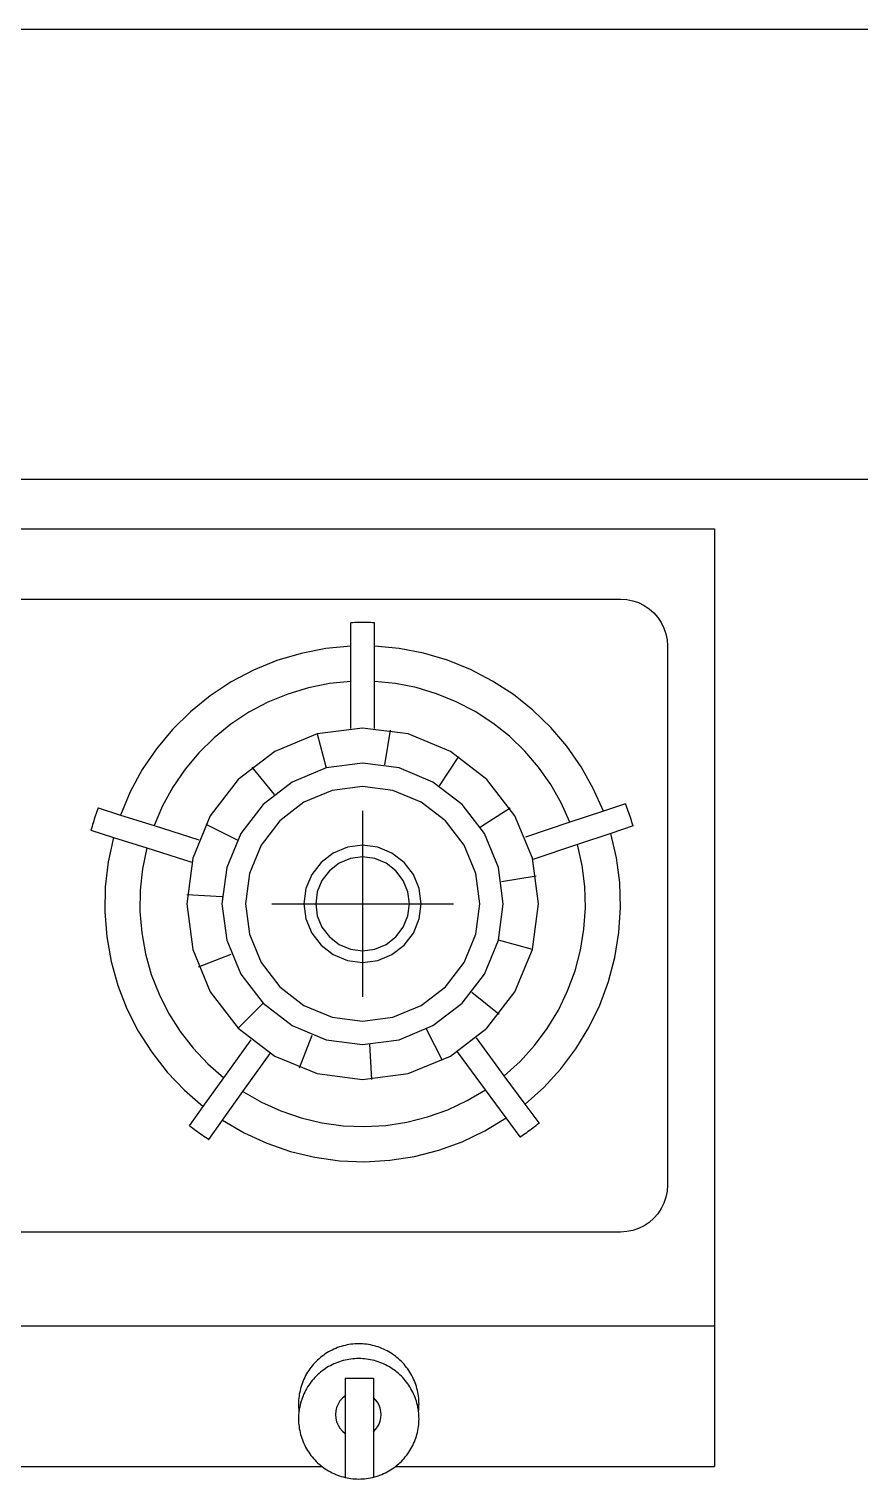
# Model space of a CAD drawing. Header units: centimetres. Extents: x 921 to 2601, y 2858 to 4336.
# Drawn here: x 2267.6 to 2316.4, y 3963.7 to 4048.9 of the extents above; entities that cross this region are included whole.
import ezdxf

# ---------------------------------------------------------------- set-up
doc = ezdxf.new("R2010")
doc.units = ezdxf.units.CM
doc.layers.add('結構', color=7, linetype='Continuous')

msp = doc.modelspace()

# ---------------------------------------------------------------- linework, layer by layer
at = {"layer": '結構'}
for p, q in [((2086.128, 4048.917), (2402.444, 4048.917)), ((2097.086, 4022.463), (2375.99, 4022.463)), ((2211.418, 4019.547), (2307.866, 4019.547)), ((2307.866, 4019.547), (2307.866, 3972.701)), ((2216.929, 4015.413), (2302.355, 4015.413)), ((2302.355, 4015.413), (2302.714, 4015.39)), ((2302.714, 4015.39), (2303.068, 4015.319)), ((2303.068, 4015.319), (2303.409, 4015.203)), ((2303.409, 4015.203), (2303.733, 4015.044)), ((2303.733, 4015.044), (2304.032, 4014.844)), ((2304.032, 4014.844), (2304.303, 4014.606)), ((2286.624, 4014.025), (2286.51, 4014.021)), ((2286.51, 4012.642), (2286.51, 4014.021)), ((2286.739, 4014.029), (2286.624, 4014.025)), ((2286.854, 4014.032), (2286.739, 4014.029)), ((2286.969, 4014.034), (2286.854, 4014.032)), ((2287.084, 4014.035), (2286.969, 4014.034)), ((2287.199, 4014.035), (2287.084, 4014.035)), ((2287.313, 4014.035), (2287.199, 4014.035)), ((2287.428, 4014.034), (2287.313, 4014.035)), ((2287.543, 4014.032), (2287.428, 4014.034)), ((2287.658, 4014.029), (2287.543, 4014.032)), ((2287.773, 4014.025), (2287.658, 4014.029)), ((2287.888, 4014.021), (2287.773, 4014.025)), ((2287.888, 4012.642), (2287.888, 4014.021)), ((2304.303, 4014.606), (2304.541, 4014.335)), ((2304.541, 4014.335), (2304.741, 4014.035)), ((2304.741, 4014.035), (2304.901, 4013.712)), ((2304.901, 4013.712), (2305.016, 4013.371)), ((2305.016, 4013.371), (2305.087, 4013.017)), ((2305.087, 4013.017), (2305.11, 4012.658)), ((2283.58, 4012.219), (2282.16, 4011.796)), ((2285.035, 4012.502), (2283.58, 4012.219)), ((2286.51, 4012.642), (2285.035, 4012.502)), ((2286.51, 4010.573), (2286.51, 4012.642)), ((2289.343, 4012.505), (2287.888, 4012.642)), ((2287.888, 4010.573), (2287.888, 4012.642)), ((2290.778, 4012.229), (2289.343, 4012.505)), ((2292.18, 4011.816), (2290.778, 4012.229)), ((2305.11, 4012.658), (2305.11, 3980.968)), ((2282.16, 4011.796), (2280.788, 4011.235)), ((2293.536, 4011.269), (2292.18, 4011.816)), ((2279.478, 4010.544), (2278.241, 4009.727)), ((2280.788, 4011.235), (2279.478, 4010.544)), ((2286.51, 4010.573), (2285.252, 4010.445)), ((2286.51, 4007.812), (2286.51, 4010.573)), ((2289.128, 4010.448), (2287.888, 4010.573)), ((2287.888, 4007.812), (2287.888, 4010.573)), ((2294.832, 4010.595), (2293.536, 4011.269)), ((2296.058, 4009.798), (2294.832, 4010.595)), ((2278.241, 4009.727), (2277.09, 4008.794)), ((2282.803, 4009.831), (2281.634, 4009.349)), ((2284.013, 4010.197), (2282.803, 4009.831)), ((2285.252, 4010.445), (2284.013, 4010.197)), ((2290.351, 4010.206), (2289.128, 4010.448)), ((2291.545, 4009.848), (2290.351, 4010.206)), ((2292.7, 4009.379), (2291.545, 4009.848)), ((2297.201, 4008.888), (2296.058, 4009.798)), ((2277.09, 4008.794), (2276.036, 4007.753)), ((2280.517, 4008.757), (2279.463, 4008.06)), ((2281.634, 4009.349), (2280.517, 4008.757)), ((2293.805, 4008.801), (2292.7, 4009.379)), ((2294.85, 4008.122), (2293.805, 4008.801)), ((2298.252, 4007.871), (2297.201, 4008.888)), ((2279.463, 4008.06), (2278.48, 4007.265)), ((2295.826, 4007.346), (2294.85, 4008.122)), ((2276.036, 4007.753), (2275.088, 4006.614)), ((2278.48, 4007.265), (2277.579, 4006.378)), ((2284.524, 4007.483), (2282.032, 4006.451)), ((2287.199, 4007.835), (2284.524, 4007.483)), ((2284.524, 4007.483), (2285.059, 4005.487)), ((2289.873, 4007.483), (2287.199, 4007.835)), ((2288.815, 4007.708), (2288.492, 4005.667)), ((2292.365, 4006.451), (2289.873, 4007.483)), ((2296.723, 4006.48), (2295.826, 4007.346)), ((2299.199, 4006.758), (2298.252, 4007.871)), ((2275.088, 4006.614), (2274.256, 4005.388)), ((2277.579, 4006.378), (2276.768, 4005.409)), ((2282.032, 4006.451), (2279.892, 4004.809)), ((2294.506, 4004.809), (2292.365, 4006.451)), ((2297.534, 4005.533), (2296.723, 4006.48)), ((2300.035, 4005.559), (2299.199, 4006.758)), ((2274.256, 4005.388), (2273.548, 4004.086)), ((2276.768, 4005.409), (2276.054, 4004.366)), ((2280.695, 4005.532), (2281.996, 4003.926)), ((2285.059, 4005.487), (2283.065, 4004.661)), ((2287.199, 4005.768), (2285.059, 4005.487)), ((2289.338, 4005.487), (2287.199, 4005.768)), ((2291.332, 4004.661), (2289.338, 4005.487)), ((2292.827, 4006.168), (2291.701, 4004.435)), ((2298.251, 4004.514), (2297.534, 4005.533)), ((2300.752, 4004.285), (2300.035, 4005.559)), ((2279.892, 4004.809), (2278.249, 4002.668)), ((2283.065, 4004.661), (2281.353, 4003.347)), ((2293.044, 4003.347), (2291.332, 4004.661)), ((2296.148, 4002.668), (2294.506, 4004.809)), ((2298.868, 4003.43), (2298.251, 4004.514)), ((2273.548, 4004.086), (2272.97, 4002.722)), ((2276.054, 4004.366), (2275.444, 4003.259)), ((2285.416, 4004.156), (2283.754, 4003.468)), ((2287.199, 4004.391), (2285.416, 4004.156)), ((2288.982, 4004.156), (2287.199, 4004.391)), ((2290.643, 4003.468), (2288.982, 4004.156)), ((2301.342, 4002.948), (2300.752, 4004.285)), ((2271.541, 4002.813), (2271.504, 4002.704)), ((2271.578, 4002.921), (2271.541, 4002.813)), ((2271.616, 4003.03), (2271.578, 4002.921)), ((2271.655, 4003.138), (2271.616, 4003.03)), ((2271.641, 4003.142), (2271.655, 4003.138)), ((2271.655, 4003.138), (2272.97, 4002.722)), ((2275.444, 4003.259), (2274.943, 4002.098)), ((2281.353, 4003.347), (2280.039, 4001.635)), ((2283.754, 4003.468), (2282.327, 4002.373)), ((2287.199, 4002.958), (2287.199, 4000.946)), ((2292.07, 4002.373), (2290.643, 4003.468)), ((2294.358, 4001.635), (2293.044, 4003.347)), ((2295.865, 4003.13), (2294.132, 4002.004)), ((2299.379, 4002.293), (2298.868, 4003.43)), ((2301.342, 4002.948), (2299.379, 4002.293)), ((2302.65, 4003.385), (2301.342, 4002.948)), ((2302.664, 4003.39), (2302.65, 4003.385)), ((2302.691, 4003.278), (2302.65, 4003.385)), ((2302.731, 4003.17), (2302.691, 4003.278)), ((2302.77, 4003.062), (2302.731, 4003.17)), ((2302.808, 4002.953), (2302.77, 4003.062)), ((2302.845, 4002.845), (2302.808, 4002.953)), ((2302.882, 4002.736), (2302.845, 4002.845)), ((2271.27, 4001.935), (2271.24, 4001.824)), ((2271.301, 4002.045), (2271.27, 4001.935)), ((2271.333, 4002.156), (2271.301, 4002.045)), ((2271.366, 4002.266), (2271.333, 4002.156)), ((2271.399, 4002.375), (2271.366, 4002.266)), ((2271.434, 4002.485), (2271.399, 4002.375)), ((2271.469, 4002.594), (2271.434, 4002.485)), ((2271.504, 4002.704), (2271.469, 4002.594)), ((2272.97, 4002.722), (2274.943, 4002.098)), ((2274.943, 4002.098), (2277.575, 4001.266)), ((2278.249, 4002.668), (2277.217, 4000.176)), ((2277.991, 4002.193), (2279.833, 4001.255)), ((2282.327, 4002.373), (2281.232, 4000.946)), ((2293.165, 4000.946), (2292.07, 4002.373)), ((2297.18, 4000.176), (2296.148, 4002.668)), ((2299.379, 4002.293), (2296.761, 4001.419)), ((2303.087, 4002.078), (2301.778, 4001.641)), ((2302.918, 4002.627), (2302.882, 4002.736)), ((2302.953, 4002.518), (2302.918, 4002.627)), ((2302.988, 4002.408), (2302.953, 4002.518)), ((2303.021, 4002.298), (2302.988, 4002.408)), ((2303.054, 4002.188), (2303.021, 4002.298)), ((2303.087, 4002.078), (2303.054, 4002.188)), ((2303.1, 4002.083), (2303.087, 4002.078)), ((2271.226, 4001.828), (2271.24, 4001.824)), ((2271.24, 4001.824), (2272.555, 4001.408)), ((2272.555, 4001.408), (2272.245, 3999.969)), ((2272.555, 4001.408), (2274.528, 4000.785)), ((2280.039, 4001.635), (2279.213, 3999.641)), ((2295.184, 3999.641), (2294.358, 4001.635)), ((2301.778, 4001.641), (2299.816, 4000.986)), ((2302.111, 4000.208), (2301.778, 4001.641)), ((2274.528, 4000.785), (2274.271, 3999.556)), ((2274.528, 4000.785), (2277.16, 3999.952)), ((2281.232, 4000.946), (2280.544, 3999.285)), ((2285.476, 4000.485), (2284.763, 3999.937)), ((2286.307, 4000.829), (2285.476, 4000.485)), ((2287.199, 4000.946), (2286.307, 4000.829)), ((2287.199, 4000.257), (2286.485, 4000.163)), ((2288.09, 4000.829), (2287.199, 4000.946)), ((2287.199, 4000.946), (2287.199, 4000.257)), ((2287.912, 4000.163), (2287.199, 4000.257)), ((2287.199, 4000.257), (2287.199, 3994.746)), ((2288.921, 4000.485), (2288.09, 4000.829)), ((2289.634, 3999.937), (2288.921, 4000.485)), ((2293.853, 3999.285), (2293.165, 4000.946)), ((2299.816, 4000.986), (2297.197, 4000.112)), ((2300.091, 3999.762), (2299.816, 4000.986)), ((2272.245, 3999.969), (2272.076, 3998.508)), ((2274.271, 3999.556), (2274.134, 3998.308)), ((2277.217, 4000.176), (2276.865, 3997.501)), ((2279.213, 3999.641), (2278.932, 3997.501)), ((2284.763, 3999.937), (2284.216, 3999.224)), ((2285.25, 3999.45), (2284.812, 3998.879)), ((2285.821, 3999.888), (2285.25, 3999.45)), ((2286.485, 4000.163), (2285.821, 3999.888)), ((2288.576, 3999.888), (2287.912, 4000.163)), ((2289.147, 3999.45), (2288.576, 3999.888)), ((2289.585, 3998.879), (2289.147, 3999.45)), ((2290.182, 3999.224), (2289.634, 3999.937)), ((2295.466, 3997.501), (2295.184, 3999.641)), ((2297.532, 3997.501), (2297.18, 4000.176)), ((2300.249, 3998.516), (2300.091, 3999.762)), ((2302.303, 3998.749), (2302.111, 4000.208)), ((2280.544, 3999.285), (2280.309, 3997.501)), ((2284.216, 3999.224), (2283.871, 3998.393)), ((2284.812, 3998.879), (2284.537, 3998.215)), ((2289.86, 3998.215), (2289.585, 3998.879)), ((2290.526, 3998.393), (2290.182, 3999.224)), ((2294.088, 3997.501), (2293.853, 3999.285)), ((2297.405, 3999.118), (2295.364, 3998.795)), ((2302.353, 3997.278), (2302.303, 3998.749)), ((2272.076, 3998.508), (2272.05, 3997.036)), ((2274.134, 3998.308), (2274.117, 3997.053)), ((2276.879, 3998.042), (2278.943, 3997.934)), ((2283.871, 3998.393), (2283.754, 3997.501)), ((2284.537, 3998.215), (2284.443, 3997.501)), ((2289.954, 3997.501), (2289.86, 3998.215)), ((2290.643, 3997.501), (2290.526, 3998.393)), ((2300.286, 3997.261), (2300.249, 3998.516)), ((2272.05, 3997.036), (2272.166, 3995.569)), ((2274.117, 3997.053), (2274.22, 3995.801)), ((2276.865, 3997.501), (2277.217, 3994.827)), ((2278.932, 3997.501), (2279.213, 3995.362)), ((2280.309, 3997.501), (2280.544, 3995.718)), ((2281.859, 3997.501), (2283.754, 3997.501)), ((2283.754, 3997.501), (2283.871, 3996.61)), ((2283.754, 3997.501), (2284.443, 3997.501)), ((2284.443, 3997.501), (2284.537, 3996.788)), ((2284.443, 3997.501), (2289.954, 3997.501)), ((2289.86, 3996.788), (2289.954, 3997.501)), ((2289.954, 3997.501), (2290.643, 3997.501)), ((2290.526, 3996.61), (2290.643, 3997.501)), ((2290.643, 3997.501), (2292.538, 3997.501)), ((2293.853, 3995.718), (2294.088, 3997.501)), ((2295.184, 3995.362), (2295.466, 3997.501)), ((2297.18, 3994.827), (2297.532, 3997.501)), ((2300.203, 3996.009), (2300.286, 3997.261)), ((2302.26, 3995.809), (2302.353, 3997.278)), ((2283.871, 3996.61), (2284.216, 3995.779)), ((2284.537, 3996.788), (2284.812, 3996.124)), ((2284.812, 3996.124), (2285.25, 3995.553)), ((2289.147, 3995.553), (2289.585, 3996.124)), ((2289.585, 3996.124), (2289.86, 3996.788)), ((2290.182, 3995.779), (2290.526, 3996.61)), ((2300, 3994.77), (2300.203, 3996.009)), ((2272.166, 3995.569), (2272.425, 3994.12)), ((2274.22, 3995.801), (2274.443, 3994.566)), ((2279.213, 3995.362), (2280.039, 3993.368)), ((2280.544, 3995.718), (2281.232, 3994.057)), ((2284.216, 3995.779), (2284.763, 3995.066)), ((2285.25, 3995.553), (2285.821, 3995.115)), ((2285.821, 3995.115), (2286.485, 3994.84)), ((2287.912, 3994.84), (2288.576, 3995.115)), ((2288.576, 3995.115), (2289.147, 3995.553)), ((2289.634, 3995.066), (2290.182, 3995.779)), ((2293.165, 3994.057), (2293.853, 3995.718)), ((2294.358, 3993.368), (2295.184, 3995.362)), ((2297.18, 3994.827), (2295.184, 3995.362)), ((2302.025, 3994.356), (2302.26, 3995.809)), ((2274.443, 3994.566), (2274.783, 3993.357)), ((2277.217, 3994.827), (2278.249, 3992.335)), ((2277.551, 3993.798), (2279.481, 3994.539)), ((2284.763, 3995.066), (2285.476, 3994.518)), ((2285.476, 3994.518), (2286.307, 3994.174)), ((2286.485, 3994.84), (2287.199, 3994.746)), ((2287.199, 3994.746), (2287.912, 3994.84)), ((2287.199, 3994.746), (2287.199, 3994.057)), ((2288.09, 3994.174), (2288.921, 3994.518)), ((2288.921, 3994.518), (2289.634, 3995.066)), ((2296.148, 3992.335), (2297.18, 3994.827)), ((2299.679, 3993.556), (2300, 3994.77)), ((2301.65, 3992.933), (2302.025, 3994.356)), ((2272.425, 3994.12), (2272.822, 3992.703)), ((2281.232, 3994.057), (2282.327, 3992.63)), ((2286.307, 3994.174), (2287.199, 3994.057)), ((2287.199, 3994.057), (2288.09, 3994.174)), ((2287.199, 3994.057), (2287.199, 3992.045)), ((2292.07, 3992.63), (2293.165, 3994.057)), ((2299.244, 3992.379), (2299.679, 3993.556)), ((2272.822, 3992.703), (2273.355, 3991.331)), ((2274.783, 3993.357), (2275.237, 3992.187)), ((2280.039, 3993.368), (2281.353, 3991.656)), ((2282.327, 3992.63), (2283.754, 3991.535)), ((2290.643, 3991.535), (2292.07, 3992.63)), ((2293.044, 3991.656), (2294.358, 3993.368)), ((2301.139, 3991.553), (2301.65, 3992.933)), ((2275.237, 3992.187), (2275.801, 3991.066)), ((2278.249, 3992.335), (2279.892, 3990.194)), ((2295.229, 3990.998), (2293.623, 3992.299)), ((2294.506, 3990.194), (2296.148, 3992.335)), ((2298.698, 3991.248), (2299.244, 3992.379)), ((2273.355, 3991.331), (2274.019, 3990.018)), ((2275.801, 3991.066), (2276.47, 3990.003)), ((2279.892, 3990.194), (2281.353, 3991.656)), ((2281.353, 3991.656), (2283.065, 3990.342)), ((2283.754, 3991.535), (2285.416, 3990.847)), ((2288.982, 3990.847), (2290.643, 3991.535)), ((2291.332, 3990.342), (2293.044, 3991.656)), ((2298.046, 3990.176), (2298.698, 3991.248)), ((2300.496, 3990.229), (2301.139, 3991.553)), ((2274.019, 3990.018), (2274.807, 3988.775)), ((2276.47, 3990.003), (2277.237, 3989.01)), ((2279.892, 3990.194), (2282.032, 3988.552)), ((2283.065, 3990.342), (2285.059, 3989.516)), ((2285.416, 3990.847), (2287.199, 3990.612)), ((2287.199, 3990.612), (2288.982, 3990.847)), ((2289.338, 3989.516), (2291.332, 3990.342)), ((2291.89, 3988.294), (2290.952, 3990.136)), ((2292.365, 3988.552), (2294.506, 3990.194)), ((2297.294, 3989.17), (2298.046, 3990.176)), ((2299.728, 3988.974), (2300.496, 3990.229)), ((2279.04, 3987.266), (2280.644, 3989.512)), ((2283.495, 3987.854), (2284.236, 3989.784)), ((2285.059, 3989.516), (2287.199, 3989.235)), ((2287.199, 3989.235), (2289.338, 3989.516)), ((2287.739, 3987.182), (2287.631, 3989.246)), ((2295.52, 3987.398), (2293.88, 3989.618)), ((2296.45, 3988.241), (2297.294, 3989.17)), ((2274.807, 3988.775), (2275.712, 3987.614)), ((2277.237, 3989.01), (2278.097, 3988.095)), ((2280.161, 3986.465), (2281.765, 3988.711)), ((2282.032, 3988.552), (2284.524, 3987.52)), ((2289.873, 3987.52), (2292.365, 3988.552)), ((2294.412, 3986.579), (2292.771, 3988.799)), ((2298.842, 3987.799), (2299.728, 3988.974)), ((2275.712, 3987.614), (2276.725, 3986.547)), ((2278.097, 3988.095), (2279.04, 3987.266)), ((2284.524, 3987.52), (2287.199, 3987.168)), ((2287.199, 3987.168), (2289.873, 3987.52)), ((2295.52, 3987.398), (2296.45, 3988.241)), ((2297.846, 3986.715), (2298.842, 3987.799)), ((2277.837, 3985.582), (2279.04, 3987.266)), ((2296.749, 3985.733), (2295.52, 3987.398)), ((2296.749, 3985.733), (2297.846, 3986.715)), ((2276.725, 3986.547), (2277.837, 3985.582)), ((2278.958, 3984.782), (2280.161, 3986.465)), ((2280.161, 3986.465), (2281.25, 3985.842)), ((2281.25, 3985.842), (2282.395, 3985.326)), ((2292.196, 3985.404), (2293.332, 3985.938)), ((2293.332, 3985.938), (2294.412, 3986.579)), ((2295.641, 3984.915), (2294.412, 3986.579)), ((2277.035, 3984.46), (2277.837, 3985.582)), ((2282.395, 3985.326), (2283.583, 3984.921)), ((2283.583, 3984.921), (2284.805, 3984.633)), ((2289.797, 3984.673), (2291.014, 3984.981)), ((2291.014, 3984.981), (2292.196, 3985.404)), ((2294.381, 3984.155), (2295.641, 3984.915)), ((2296.461, 3983.805), (2295.641, 3984.915)), ((2297.569, 3984.624), (2296.749, 3985.733)), ((2277.027, 3984.449), (2277.035, 3984.46)), ((2277.035, 3984.46), (2277.126, 3984.39)), ((2277.126, 3984.39), (2277.217, 3984.32)), ((2277.217, 3984.32), (2277.309, 3984.251)), ((2277.309, 3984.251), (2277.401, 3984.183)), ((2277.401, 3984.183), (2277.494, 3984.115)), ((2277.494, 3984.115), (2277.587, 3984.048)), ((2277.587, 3984.048), (2277.681, 3983.982)), ((2278.156, 3983.659), (2278.958, 3984.782)), ((2278.958, 3984.782), (2280.23, 3984.042)), ((2280.23, 3984.042), (2281.569, 3983.43)), ((2284.805, 3984.633), (2286.049, 3984.463)), ((2286.049, 3984.463), (2287.303, 3984.413)), ((2287.303, 3984.413), (2288.556, 3984.483)), ((2288.556, 3984.483), (2289.797, 3984.673)), ((2293.052, 3983.521), (2294.381, 3984.155)), ((2296.744, 3984.001), (2296.838, 3984.068)), ((2296.838, 3984.068), (2296.931, 3984.135)), ((2296.931, 3984.135), (2297.023, 3984.203)), ((2297.023, 3984.203), (2297.116, 3984.272)), ((2297.116, 3984.272), (2297.207, 3984.341)), ((2297.207, 3984.341), (2297.298, 3984.411)), ((2297.298, 3984.411), (2297.389, 3984.481)), ((2297.389, 3984.481), (2297.479, 3984.552)), ((2297.479, 3984.552), (2297.569, 3984.624)), ((2297.578, 3984.613), (2297.569, 3984.624)), ((2277.681, 3983.982), (2277.775, 3983.916)), ((2277.775, 3983.916), (2277.87, 3983.851)), ((2277.87, 3983.851), (2277.965, 3983.786)), ((2277.965, 3983.786), (2278.06, 3983.722)), ((2278.06, 3983.722), (2278.156, 3983.659)), ((2278.148, 3983.648), (2278.156, 3983.659)), ((2281.569, 3983.43), (2282.96, 3982.95)), ((2291.669, 3983.02), (2293.052, 3983.521)), ((2296.461, 3983.805), (2296.556, 3983.87)), ((2296.469, 3983.794), (2296.461, 3983.805)), ((2296.556, 3983.87), (2296.65, 3983.935)), ((2296.65, 3983.935), (2296.744, 3984.001)), ((2282.96, 3982.95), (2284.391, 3982.608)), ((2284.391, 3982.608), (2285.849, 3982.406)), ((2285.849, 3982.406), (2287.32, 3982.346)), ((2287.32, 3982.346), (2288.789, 3982.429)), ((2288.789, 3982.429), (2290.243, 3982.654)), ((2290.243, 3982.654), (2291.669, 3983.02)), ((2305.11, 3980.968), (2305.087, 3980.608)), ((2304.901, 3979.913), (2304.741, 3979.59)), ((2305.016, 3980.254), (2304.901, 3979.913)), ((2305.087, 3980.608), (2305.016, 3980.254)), ((2304.303, 3979.019), (2304.032, 3978.781)), ((2304.541, 3979.29), (2304.303, 3979.019)), ((2304.741, 3979.59), (2304.541, 3979.29)), ((2302.355, 3978.212), (2216.929, 3978.212)), ((2302.714, 3978.235), (2302.355, 3978.212)), ((2303.068, 3978.306), (2302.714, 3978.235)), ((2303.409, 3978.422), (2303.068, 3978.306)), ((2303.733, 3978.581), (2303.409, 3978.422)), ((2304.032, 3978.781), (2303.733, 3978.581)), ((2211.418, 3972.701), (2307.866, 3972.701)), ((2307.866, 3972.701), (2307.866, 3964.434)), ((2285.407, 3971.279), (2285.304, 3971.226)), ((2285.511, 3971.329), (2285.407, 3971.279)), ((2285.618, 3971.375), (2285.511, 3971.329)), ((2285.725, 3971.417), (2285.618, 3971.375)), ((2285.834, 3971.456), (2285.725, 3971.417)), ((2285.945, 3971.492), (2285.834, 3971.456)), ((2286.056, 3971.523), (2285.945, 3971.492)), ((2286.168, 3971.552), (2286.056, 3971.523)), ((2286.282, 3971.576), (2286.168, 3971.552)), ((2286.396, 3971.597), (2286.282, 3971.576)), ((2286.51, 3971.614), (2286.396, 3971.597)), ((2286.625, 3971.627), (2286.51, 3971.614)), ((2286.741, 3971.636), (2286.625, 3971.627)), ((2286.856, 3971.642), (2286.741, 3971.636)), ((2286.972, 3971.644), (2286.856, 3971.642)), ((2287.088, 3971.642), (2286.972, 3971.644)), ((2287.204, 3971.636), (2287.088, 3971.642)), ((2287.319, 3971.627), (2287.204, 3971.636)), ((2287.434, 3971.614), (2287.319, 3971.627)), ((2287.549, 3971.597), (2287.434, 3971.614)), ((2287.663, 3971.576), (2287.549, 3971.597)), ((2287.776, 3971.552), (2287.663, 3971.576)), ((2287.888, 3971.523), (2287.776, 3971.552)), ((2288, 3971.492), (2287.888, 3971.523)), ((2288.11, 3971.456), (2288, 3971.492)), ((2288.219, 3971.417), (2288.11, 3971.456)), ((2288.327, 3971.375), (2288.219, 3971.417)), ((2288.433, 3971.329), (2288.327, 3971.375)), ((2288.538, 3971.279), (2288.433, 3971.329)), ((2288.641, 3971.226), (2288.538, 3971.279)), ((2284.311, 3970.438), (2284.236, 3970.35)), ((2284.389, 3970.524), (2284.311, 3970.438)), ((2284.469, 3970.607), (2284.389, 3970.524)), ((2284.553, 3970.688), (2284.469, 3970.607)), ((2284.638, 3970.766), (2284.553, 3970.688)), ((2284.727, 3970.841), (2284.638, 3970.766)), ((2284.818, 3970.913), (2284.727, 3970.841)), ((2284.911, 3970.982), (2284.818, 3970.913)), ((2285.006, 3971.048), (2284.911, 3970.982)), ((2285.103, 3971.11), (2285.006, 3971.048)), ((2285.202, 3971.17), (2285.103, 3971.11)), ((2285.304, 3971.226), (2285.202, 3971.17)), ((2285.407, 3970.411), (2285.304, 3970.358)), ((2285.511, 3970.461), (2285.407, 3970.411)), ((2285.618, 3970.507), (2285.511, 3970.461)), ((2285.725, 3970.549), (2285.618, 3970.507)), ((2285.834, 3970.588), (2285.725, 3970.549)), ((2285.945, 3970.624), (2285.834, 3970.588)), ((2286.056, 3970.656), (2285.945, 3970.624)), ((2286.168, 3970.684), (2286.056, 3970.656)), ((2286.282, 3970.708), (2286.168, 3970.684)), ((2286.396, 3970.729), (2286.282, 3970.708)), ((2286.51, 3970.746), (2286.396, 3970.729)), ((2286.625, 3970.759), (2286.51, 3970.746)), ((2286.741, 3970.769), (2286.625, 3970.759)), ((2286.856, 3970.774), (2286.741, 3970.769)), ((2286.972, 3970.776), (2286.856, 3970.774)), ((2287.088, 3970.774), (2286.972, 3970.776)), ((2287.204, 3970.769), (2287.088, 3970.774)), ((2287.319, 3970.759), (2287.204, 3970.769)), ((2287.434, 3970.746), (2287.319, 3970.759)), ((2287.549, 3970.729), (2287.434, 3970.746)), ((2287.663, 3970.708), (2287.549, 3970.729)), ((2287.776, 3970.684), (2287.663, 3970.708)), ((2287.888, 3970.656), (2287.776, 3970.684)), ((2288, 3970.624), (2287.888, 3970.656)), ((2288.11, 3970.588), (2288, 3970.624)), ((2288.219, 3970.549), (2288.11, 3970.588)), ((2288.327, 3970.507), (2288.219, 3970.549)), ((2288.433, 3970.461), (2288.327, 3970.507)), ((2288.538, 3970.411), (2288.433, 3970.461)), ((2288.641, 3970.358), (2288.538, 3970.411)), ((2288.742, 3971.17), (2288.641, 3971.226)), ((2288.841, 3971.11), (2288.742, 3971.17)), ((2288.939, 3971.048), (2288.841, 3971.11)), ((2289.034, 3970.982), (2288.939, 3971.048)), ((2289.127, 3970.913), (2289.034, 3970.982)), ((2289.218, 3970.841), (2289.127, 3970.913)), ((2289.306, 3970.766), (2289.218, 3970.841)), ((2289.392, 3970.688), (2289.306, 3970.766)), ((2289.475, 3970.607), (2289.392, 3970.688)), ((2289.555, 3970.524), (2289.475, 3970.607)), ((2289.633, 3970.438), (2289.555, 3970.524)), ((2289.708, 3970.35), (2289.633, 3970.438)), ((2283.748, 3969.565), (2283.702, 3969.459)), ((2283.798, 3969.67), (2283.748, 3969.565)), ((2283.851, 3969.773), (2283.798, 3969.67)), ((2283.907, 3969.874), (2283.851, 3969.773)), ((2283.966, 3969.974), (2283.907, 3969.874)), ((2284.029, 3970.071), (2283.966, 3969.974)), ((2284.095, 3970.166), (2284.029, 3970.071)), ((2284.164, 3970.259), (2284.095, 3970.166)), ((2284.236, 3970.35), (2284.164, 3970.259)), ((2284.311, 3969.57), (2284.236, 3969.482)), ((2284.389, 3969.656), (2284.311, 3969.57)), ((2284.469, 3969.74), (2284.389, 3969.656)), ((2284.553, 3969.82), (2284.469, 3969.74)), ((2284.638, 3969.898), (2284.553, 3969.82)), ((2284.727, 3969.973), (2284.638, 3969.898)), ((2284.818, 3970.045), (2284.727, 3969.973)), ((2284.911, 3970.114), (2284.818, 3970.045)), ((2285.006, 3970.18), (2284.911, 3970.114)), ((2285.103, 3970.242), (2285.006, 3970.18)), ((2285.202, 3970.302), (2285.103, 3970.242)), ((2285.304, 3970.358), (2285.202, 3970.302)), ((2286.176, 3969.628), (2287.829, 3969.628)), ((2286.176, 3969.628), (2286.176, 3968.583)), ((2287.829, 3969.628), (2287.829, 3968.492)), ((2288.742, 3970.302), (2288.641, 3970.358)), ((2288.841, 3970.242), (2288.742, 3970.302)), ((2288.939, 3970.18), (2288.841, 3970.242)), ((2289.034, 3970.114), (2288.939, 3970.18)), ((2289.127, 3970.045), (2289.034, 3970.114)), ((2289.218, 3969.973), (2289.127, 3970.045)), ((2289.306, 3969.898), (2289.218, 3969.973)), ((2289.392, 3969.82), (2289.306, 3969.898)), ((2289.475, 3969.74), (2289.392, 3969.82)), ((2289.555, 3969.656), (2289.475, 3969.74)), ((2289.633, 3969.57), (2289.555, 3969.656)), ((2289.708, 3969.482), (2289.633, 3969.57)), ((2289.78, 3970.259), (2289.708, 3970.35)), ((2289.849, 3970.166), (2289.78, 3970.259)), ((2289.915, 3970.071), (2289.849, 3970.166)), ((2289.978, 3969.974), (2289.915, 3970.071)), ((2290.037, 3969.874), (2289.978, 3969.974)), ((2290.094, 3969.773), (2290.037, 3969.874)), ((2290.147, 3969.67), (2290.094, 3969.773)), ((2290.196, 3969.565), (2290.147, 3969.67)), ((2290.242, 3969.459), (2290.196, 3969.565)), ((2283.501, 3968.795), (2283.48, 3968.681)), ((2283.525, 3968.908), (2283.501, 3968.795)), ((2283.553, 3969.021), (2283.525, 3968.908)), ((2283.585, 3969.132), (2283.553, 3969.021)), ((2283.621, 3969.242), (2283.585, 3969.132)), ((2283.66, 3969.351), (2283.621, 3969.242)), ((2283.702, 3969.459), (2283.66, 3969.351)), ((2283.748, 3968.698), (2283.702, 3968.591)), ((2283.798, 3968.802), (2283.748, 3968.698)), ((2283.851, 3968.905), (2283.798, 3968.802)), ((2283.907, 3969.006), (2283.851, 3968.905)), ((2283.966, 3969.106), (2283.907, 3969.006)), ((2284.029, 3969.203), (2283.966, 3969.106)), ((2284.095, 3969.298), (2284.029, 3969.203)), ((2284.164, 3969.391), (2284.095, 3969.298)), ((2284.236, 3969.482), (2284.164, 3969.391)), ((2289.78, 3969.391), (2289.708, 3969.482)), ((2289.849, 3969.298), (2289.78, 3969.391)), ((2289.915, 3969.203), (2289.849, 3969.298)), ((2289.978, 3969.106), (2289.915, 3969.203)), ((2290.037, 3969.006), (2289.978, 3969.106)), ((2290.094, 3968.905), (2290.037, 3969.006)), ((2290.147, 3968.802), (2290.094, 3968.905)), ((2290.196, 3968.698), (2290.147, 3968.802)), ((2290.242, 3968.591), (2290.196, 3968.698)), ((2290.285, 3969.351), (2290.242, 3969.459)), ((2290.324, 3969.242), (2290.285, 3969.351)), ((2290.359, 3969.132), (2290.324, 3969.242)), ((2290.391, 3969.021), (2290.359, 3969.132)), ((2290.419, 3968.908), (2290.391, 3969.021)), ((2290.444, 3968.795), (2290.419, 3968.908)), ((2290.464, 3968.681), (2290.444, 3968.795)), ((2283.435, 3968.22), (2283.433, 3968.105)), ((2283.433, 3968.105), (2283.433, 3968.068)), ((2283.433, 3968.068), (2283.434, 3968.032)), ((2283.434, 3968.032), (2283.434, 3967.996)), ((2283.434, 3967.996), (2283.436, 3967.96)), ((2283.44, 3968.336), (2283.435, 3968.22)), ((2283.436, 3967.96), (2283.437, 3967.923)), ((2283.437, 3967.923), (2283.439, 3967.887)), ((2283.439, 3967.887), (2283.442, 3967.851)), ((2283.45, 3968.452), (2283.44, 3968.336)), ((2283.442, 3967.851), (2283.445, 3967.815)), ((2283.463, 3968.567), (2283.45, 3968.452)), ((2283.48, 3968.681), (2283.463, 3968.567)), ((2283.501, 3967.927), (2283.48, 3967.813)), ((2283.525, 3968.041), (2283.501, 3967.927)), ((2283.553, 3968.153), (2283.525, 3968.041)), ((2283.585, 3968.264), (2283.553, 3968.153)), ((2283.621, 3968.375), (2283.585, 3968.264)), ((2283.66, 3968.484), (2283.621, 3968.375)), ((2283.702, 3968.591), (2283.66, 3968.484)), ((2285.67, 3967.905), (2285.619, 3967.697)), ((2285.753, 3968.103), (2285.67, 3967.905)), ((2285.868, 3968.285), (2285.753, 3968.103)), ((2286.01, 3968.447), (2285.868, 3968.285)), ((2286.176, 3968.583), (2286.01, 3968.447)), ((2286.176, 3968.583), (2286.176, 3966.381)), ((2287.963, 3968.357), (2287.829, 3968.492)), ((2287.829, 3968.492), (2287.829, 3966.472)), ((2288.076, 3968.204), (2287.963, 3968.357)), ((2288.167, 3968.037), (2288.076, 3968.204)), ((2288.233, 3967.858), (2288.167, 3968.037)), ((2288.273, 3967.672), (2288.233, 3967.858)), ((2290.285, 3968.484), (2290.242, 3968.591)), ((2290.324, 3968.375), (2290.285, 3968.484)), ((2290.359, 3968.264), (2290.324, 3968.375)), ((2290.391, 3968.153), (2290.359, 3968.264)), ((2290.419, 3968.041), (2290.391, 3968.153)), ((2290.444, 3967.927), (2290.419, 3968.041)), ((2290.464, 3967.813), (2290.444, 3967.927)), ((2290.481, 3968.567), (2290.464, 3968.681)), ((2290.494, 3968.452), (2290.481, 3968.567)), ((2290.504, 3968.336), (2290.494, 3968.452)), ((2290.5, 3967.815), (2290.502, 3967.851)), ((2290.502, 3967.851), (2290.505, 3967.887)), ((2290.51, 3968.22), (2290.504, 3968.336)), ((2290.505, 3967.887), (2290.507, 3967.923)), ((2290.507, 3967.923), (2290.509, 3967.96)), ((2290.509, 3967.96), (2290.51, 3967.996)), ((2290.512, 3968.105), (2290.51, 3968.22)), ((2290.51, 3967.996), (2290.511, 3968.032)), ((2290.511, 3968.068), (2290.512, 3968.105)), ((2290.511, 3968.032), (2290.511, 3968.068)), ((2283.435, 3967.353), (2283.433, 3967.237)), ((2283.433, 3967.237), (2283.435, 3967.121)), ((2283.44, 3967.468), (2283.435, 3967.353)), ((2283.435, 3967.121), (2283.44, 3967.005)), ((2283.45, 3967.584), (2283.44, 3967.468)), ((2283.44, 3967.005), (2283.45, 3966.89)), ((2283.445, 3967.815), (2283.448, 3967.779)), ((2283.448, 3967.779), (2283.451, 3967.743)), ((2283.459, 3967.671), (2283.45, 3967.584)), ((2283.451, 3967.743), (2283.455, 3967.707)), ((2283.455, 3967.707), (2283.459, 3967.671)), ((2283.463, 3967.699), (2283.459, 3967.671)), ((2283.48, 3967.813), (2283.463, 3967.699)), ((2285.619, 3967.697), (2285.601, 3967.482)), ((2285.601, 3967.482), (2285.619, 3967.268)), ((2285.619, 3967.268), (2285.67, 3967.059)), ((2285.67, 3967.059), (2285.753, 3966.862)), ((2288.167, 3966.928), (2288.233, 3967.106)), ((2288.233, 3967.106), (2288.273, 3967.293)), ((2288.287, 3967.482), (2288.273, 3967.672)), ((2288.273, 3967.293), (2288.287, 3967.482)), ((2290.481, 3967.699), (2290.464, 3967.813)), ((2290.485, 3967.671), (2290.481, 3967.699)), ((2290.485, 3967.671), (2290.489, 3967.707)), ((2290.494, 3967.584), (2290.485, 3967.671)), ((2290.489, 3967.707), (2290.493, 3967.743)), ((2290.493, 3967.743), (2290.497, 3967.779)), ((2290.504, 3967.468), (2290.494, 3967.584)), ((2290.494, 3966.89), (2290.504, 3967.005)), ((2290.497, 3967.779), (2290.5, 3967.815)), ((2290.51, 3967.353), (2290.504, 3967.468)), ((2290.504, 3967.005), (2290.51, 3967.121)), ((2290.512, 3967.237), (2290.51, 3967.353)), ((2290.51, 3967.121), (2290.512, 3967.237)), ((2283.45, 3966.89), (2283.463, 3966.775)), ((2283.463, 3966.775), (2283.48, 3966.66)), ((2283.48, 3966.66), (2283.501, 3966.546)), ((2283.501, 3966.546), (2283.525, 3966.433)), ((2283.525, 3966.433), (2283.553, 3966.321)), ((2283.553, 3966.321), (2283.585, 3966.209)), ((2283.585, 3966.209), (2283.621, 3966.099)), ((2285.753, 3966.862), (2285.868, 3966.68)), ((2285.868, 3966.68), (2286.01, 3966.518)), ((2286.01, 3966.518), (2286.176, 3966.381)), ((2286.176, 3966.381), (2286.176, 3963.788)), ((2287.829, 3966.472), (2287.963, 3966.608)), ((2287.829, 3966.472), (2287.829, 3963.803)), ((2287.963, 3966.608), (2288.076, 3966.761)), ((2288.076, 3966.761), (2288.167, 3966.928)), ((2290.324, 3966.099), (2290.359, 3966.209)), ((2290.359, 3966.209), (2290.391, 3966.321)), ((2290.391, 3966.321), (2290.419, 3966.433)), ((2290.419, 3966.433), (2290.444, 3966.546)), ((2290.444, 3966.546), (2290.464, 3966.66)), ((2290.464, 3966.66), (2290.481, 3966.775)), ((2290.481, 3966.775), (2290.494, 3966.89)), ((2283.621, 3966.099), (2283.66, 3965.99)), ((2283.66, 3965.99), (2283.702, 3965.882)), ((2283.702, 3965.882), (2283.748, 3965.776)), ((2283.748, 3965.776), (2283.798, 3965.671)), ((2283.798, 3965.671), (2283.851, 3965.568)), ((2283.851, 3965.568), (2283.907, 3965.467)), ((2283.907, 3965.467), (2283.966, 3965.368)), ((2283.966, 3965.368), (2284.029, 3965.27)), ((2289.915, 3965.27), (2289.978, 3965.368)), ((2289.978, 3965.368), (2290.037, 3965.467)), ((2290.037, 3965.467), (2290.094, 3965.568)), ((2290.094, 3965.568), (2290.147, 3965.671)), ((2290.147, 3965.671), (2290.196, 3965.776)), ((2290.196, 3965.776), (2290.242, 3965.882)), ((2290.242, 3965.882), (2290.285, 3965.99)), ((2290.285, 3965.99), (2290.324, 3966.099)), ((2234.216, 3964.434), (2284.811, 3964.434)), ((2284.029, 3965.27), (2284.095, 3965.175)), ((2284.095, 3965.175), (2284.164, 3965.082)), ((2284.164, 3965.082), (2284.236, 3964.991)), ((2284.236, 3964.991), (2284.311, 3964.903)), ((2284.311, 3964.903), (2284.389, 3964.817)), ((2284.389, 3964.817), (2284.469, 3964.734)), ((2284.469, 3964.734), (2284.553, 3964.654)), ((2284.553, 3964.654), (2284.638, 3964.576)), ((2284.638, 3964.576), (2284.727, 3964.501)), ((2284.727, 3964.501), (2284.811, 3964.434)), ((2284.811, 3964.434), (2284.818, 3964.429)), ((2289.127, 3964.429), (2289.133, 3964.434)), ((2289.133, 3964.434), (2289.218, 3964.501)), ((2289.133, 3964.434), (2307.866, 3964.434)), ((2289.218, 3964.501), (2289.306, 3964.576)), ((2289.306, 3964.576), (2289.392, 3964.654)), ((2289.392, 3964.654), (2289.475, 3964.734)), ((2289.475, 3964.734), (2289.555, 3964.817)), ((2289.555, 3964.817), (2289.633, 3964.903)), ((2289.633, 3964.903), (2289.708, 3964.991)), ((2289.708, 3964.991), (2289.78, 3965.082)), ((2289.78, 3965.082), (2289.849, 3965.175)), ((2289.849, 3965.175), (2289.915, 3965.27)), ((2284.818, 3964.429), (2284.911, 3964.36)), ((2284.911, 3964.36), (2285.006, 3964.294)), ((2285.006, 3964.294), (2285.103, 3964.231)), ((2285.103, 3964.231), (2285.202, 3964.172)), ((2285.202, 3964.172), (2285.304, 3964.115)), ((2285.304, 3964.115), (2285.407, 3964.062)), ((2285.407, 3964.062), (2285.511, 3964.013)), ((2285.511, 3964.013), (2285.618, 3963.967)), ((2285.618, 3963.967), (2285.725, 3963.924)), ((2285.725, 3963.924), (2285.834, 3963.885)), ((2285.834, 3963.885), (2285.945, 3963.85)), ((2285.945, 3963.85), (2286.056, 3963.818)), ((2286.056, 3963.818), (2286.168, 3963.79)), ((2286.168, 3963.79), (2286.176, 3963.788)), ((2286.176, 3963.788), (2286.282, 3963.765)), ((2286.282, 3963.765), (2286.396, 3963.745)), ((2286.396, 3963.745), (2286.51, 3963.728)), ((2286.51, 3963.728), (2286.625, 3963.714)), ((2286.625, 3963.714), (2286.741, 3963.705)), ((2286.741, 3963.705), (2286.856, 3963.699)), ((2286.856, 3963.699), (2286.972, 3963.697)), ((2286.972, 3963.697), (2287.088, 3963.699)), ((2287.088, 3963.699), (2287.204, 3963.705)), ((2287.204, 3963.705), (2287.319, 3963.714)), ((2287.319, 3963.714), (2287.434, 3963.728)), ((2287.434, 3963.728), (2287.549, 3963.745)), ((2287.549, 3963.745), (2287.663, 3963.765)), ((2287.663, 3963.765), (2287.776, 3963.79)), ((2287.776, 3963.79), (2287.829, 3963.803)), ((2287.829, 3963.803), (2287.888, 3963.818)), ((2287.888, 3963.818), (2288, 3963.85)), ((2288, 3963.85), (2288.11, 3963.885)), ((2288.11, 3963.885), (2288.219, 3963.924)), ((2288.219, 3963.924), (2288.327, 3963.967)), ((2288.327, 3963.967), (2288.433, 3964.013)), ((2288.433, 3964.013), (2288.538, 3964.062)), ((2288.538, 3964.062), (2288.641, 3964.115)), ((2288.641, 3964.115), (2288.742, 3964.172)), ((2288.742, 3964.172), (2288.841, 3964.231)), ((2288.841, 3964.231), (2288.939, 3964.294)), ((2288.939, 3964.294), (2289.034, 3964.36)), ((2289.034, 3964.36), (2289.127, 3964.429))]:
    msp.add_line(p, q, dxfattribs=at)

doc.saveas('drawing.dxf')
